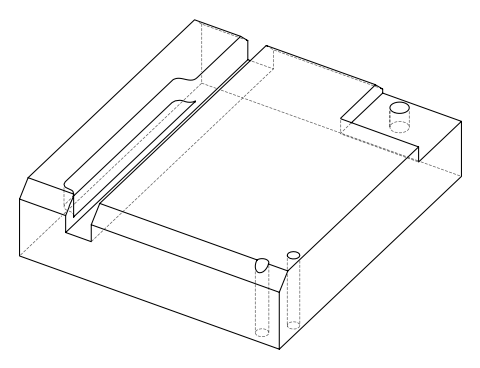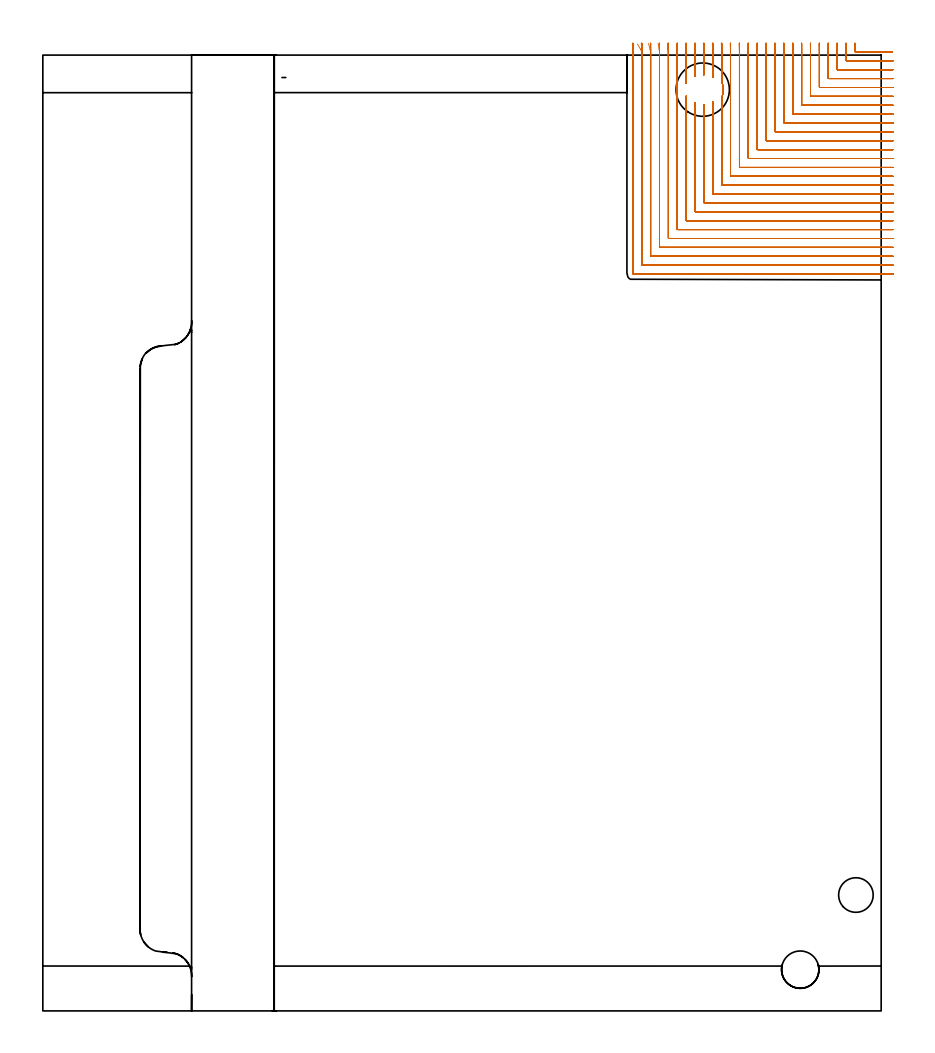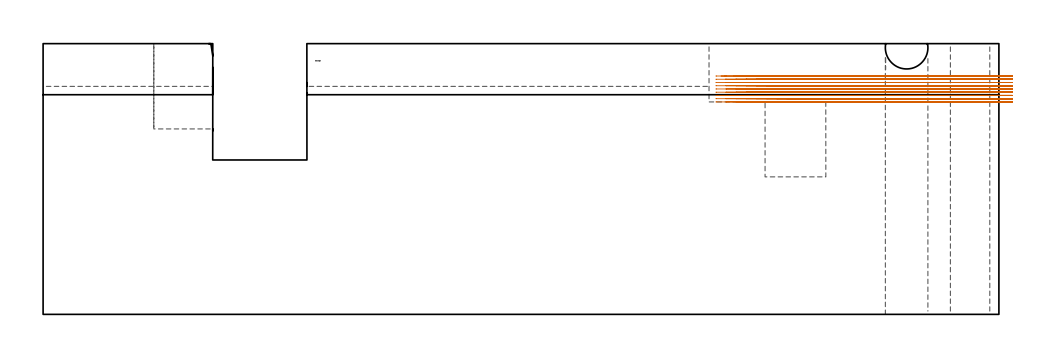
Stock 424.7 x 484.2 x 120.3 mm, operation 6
(PLAN: 16 operations, 11 tool changes, 223.6 min)
(1 INDEXABLE_INSERT_DRILL_BLIND_HOLE_FROM_SOLID | STEP1POCKET | UGT0302_006 | 0.15 min | 33855 mm3)
(2 AREA_MILL | FG_CHAMFER_SURFACE | UGT0205_001 | 4.56 min | 15010 mm3)
(3 AREA_MILL_1 | FG_CHAMFER_SURFACE_1 | UGT0205_001 | 5.62 min | 21520 mm3)
(4 AREA_MILL_2 | FG_CHAMFER_SURFACE_2 | UGT0205_001 | 10.34 min | 35064 mm3)
(5 AREA_MILL_3 | FG_CHAMFER_SURFACE_3 | UGT0205_001 | 21.93 min | 81311 mm3)
(6 MILL_CORNER_NOTCH_RECTANGULAR | CORNER_NOTCH_RECTANGULAR | NXT0201_008 | Follow Part, ap 1.5, ae 75% | 139.09 min | 363666 mm3)
(7 MILL_OPEN_POCKET | POCKET_OPEN | UGT0201_094 | Follow Part, ap 5, ae 75% | 34.91 min | 1065367 mm3)
(8 MILL_RECTANGULAR_SLOT | SLOT_RECTANGULAR | UGT0201_019 | Follow Part, ap 10, ae 75% | 4.59 min | 279343 mm3)
(9 SPOT_DRILL | STEP1HOLE | NXT0321_9005460120000 | 0.05 min | 88 mm3)
(10 SPOT_DRILL_1 | STEP1HOLE_1 | NXT0321_9005460120000 | 0.05 min | 185 mm3)
(11 DRILL_BLIND_HOLE_INTO_CENTER | STEP1HOLE | NXT0301_092 | 0.08 min | 1567 mm3)
(12 GUN_DRILL_THROUGH_HOLE | STEP1HOLE | UGT0307_009 | 0.61 min | 11675 mm3)
(13 DRILL_TO_ENLARGE_THROUGH_HOLE | STEP1HOLE | UGT0301_257 | 0.52 min | 19521 mm3)
(14 DRILL_BLIND_HOLE_INTO_CENTER_1 | STEP1HOLE_1 | UGT0301_191 | 0.05 min | 301 mm3)
(15 GUN_DRILL_THROUGH_HOLE_1 | STEP1HOLE_1 | UGT0307_003 | 0.58 min | 4196 mm3)
(16 SPADE_DRILL_TO_ENLARGE_THROUGH_HOLE | STEP1HOLE_1 | UGT0306_008 | 0.51 min | 24192 mm3)
(TOOL UGT0302_006 | Indexable Insert Drill 27mm | D27 PA180 FL50 Z2)
(TOOL UGT0205_001 | Chamfer Mill 20 x 3 x 45 deg. | D20 FL50 Z2)
(TOOL NXT0201_008 | ENDMILL 6mm [2P460-0600-NA 1630] | D6 FL26 Z6)
(TOOL UGT0201_094 | End mill 20 mm | D20 FL38 Z4)
(TOOL UGT0201_019 | End mill 40 mm | D40 FL63 Z6)
(TOOL NXT0321_9005460120000 | NC Spot Drill, 142deg, 12mm, Carbide, Uncoated | D12 PA142 FL30 Z2)
(TOOL NXT0301_092 | Carbide Drill 12.1mm [860.1-1210-061A1-MM 2214] | D12.1 PA140 FL77 Z2)
(TOOL UGT0307_009 | Gun Drill 12 mm | D12 PA130 FL24 Z1)
(TOOL UGT0301_257 | Twist Drill 18.9 mm | D18.9 PA118 FL135 Z2)
(TOOL UGT0301_191 | Twist Drill 7.1 mm | D7.1 PA118 FL66 Z2)
(TOOL UGT0307_003 | Gun Drill 7 mm | D7 PA130 FL24 Z1)
(TOOL UGT0306_008 | Spade Drill 17.5mm | D17.5 PA132 FL10 Z2)
(OP 6 MILL_CORNER_NOTCH_RECTANGULAR, part 2 of 2)
G0 Z130.3
X406.812 Y490.199
Z105.911
G1 X406.875 Y487.2
G2 X406.9 Y484.899 R108. F500.
G1 Y481.593
G3 X407.193 Y481.3 R0.3
G1 X427.7
X430.7 F250.
G0 Z130.3
X402.308 Y490.199
Z105.911
G1 X402.374 Y487.2
G2 X402.4 Y484.899 R103.5 F500.
G1 Y477.093
G3 X402.693 Y476.8 R0.3
G1 X427.7
X430.7 F250.
G0 Z130.3
X397.804 Y490.199
Z105.911
G1 X397.873 Y487.2
G2 X397.9 Y484.899 R99. F500.
G1 Y472.594
G3 X398.194 Y472.3 R0.3
G1 X427.7
X430.7 F250.
G0 Z130.3
X393.299 Y490.199
Z105.911
G1 X393.372 Y487.2
G2 X393.4 Y484.899 R94.5 F500.
G1 Y468.094
G3 X393.694 Y467.8 R0.3
G1 X427.7
X430.7 F250.
G0 Z130.3
X388.794 Y490.199
Z105.911
G1 X388.871 Y487.2
G2 X388.9 Y484.899 R90. F500.
G1 Y463.594
G3 X389.194 Y463.3 R0.3
G1 X427.7
X430.7 F250.
G0 Z130.3
X384.288 Y490.199
Z105.911
G1 X384.369 Y487.2
G2 X384.4 Y484.899 R85.5 F500.
G1 Y459.094
G3 X384.694 Y458.8 R0.3
G1 X427.7
X430.7 F250.
G0 Z130.3
X379.782 Y490.199
Z105.911
G1 X379.867 Y487.2
G2 X379.9 Y484.899 R81. F500.
G1 Y454.594
G3 X380.194 Y454.3 R0.3
G1 X427.7
X430.7 F250.
G0 Z130.3
X375.275 Y490.199
Z105.911
G1 X375.365 Y487.2
G2 X375.4 Y484.899 R76.5 F500.
G1 Y450.094
G3 X375.694 Y449.8 R0.3
G1 X427.7
X430.7 F250.
G0 Z130.3
X370.767 Y490.198
Z105.911
G1 X370.863 Y487.2
G2 X370.9 Y484.899 R72. F500.
G1 Y445.595
G3 X371.195 Y445.3 R0.3
G1 X427.7
X430.7 F250.
G0 Z130.3
X366.258 Y490.198
Z105.911
G1 X366.361 Y487.2
G2 X366.4 Y484.899 R67.5 F500.
G1 Y441.095
G3 X366.695 Y440.8 R0.3
G1 X427.7
X430.7 F250.
G0 Z130.3
X361.748 Y490.198
Z105.911
G1 X361.858 Y487.2
G2 X361.9 Y484.899 R63. F500.
G1 Y436.595
G3 X362.195 Y436.3 R0.3
G1 X427.7
X430.7 F250.
G0 Z130.3
X357.237 Y490.198
Z105.911
G1 X357.355 Y487.2
G2 X357.4 Y484.899 R58.5 F500.
G1 Y432.095
G3 X357.695 Y431.8 R0.3
G1 X427.7
X430.7 F250.
G0 Z130.3
X352.723 Y490.197
Z105.911
G1 X352.851 Y487.2
G2 X352.9 Y484.899 R54. F500.
G1 Y427.595
G3 X353.195 Y427.3 R0.3
G1 X427.7
X430.7 F250.
G0 Z130.3
X348.207 Y490.197
Z105.911
G1 X348.346 Y487.2
G2 X348.4 Y484.899 R49.5 F500.
G1 Y423.096
G3 X348.696 Y422.8 R0.3
G1 X427.7
X430.7 F250.
G0 Z130.3
X343.688 Y490.196
Z105.911
G1 X343.841 Y487.2
G2 X343.9 Y484.899 R45. F500.
G1 Y470.946
G2 X343.9 Y462.451 R10.519
G1 Y418.596
G3 X344.196 Y418.3 R0.3
G1 X427.7
X430.7 F250.
G0 Z130.3
X339.164 Y490.195
Z105.911
G1 X339.335 Y487.2
G2 X339.4 Y484.899 R40.5 F500.
G1 Y475.876
Y472.876 F250.
G0 Z130.3
X334.635 Y490.194
Z105.911
G1 X334.826 Y487.2
G2 X334.9 Y484.899 R36. F500.
G1 Y477.181
Y474.181 F250.
G0 Z130.3
X330.097 Y490.192
Z105.911
G1 X330.316 Y487.2
G2 X330.4 Y484.899 R31.5 F500.
G1 Y476.446
Y473.446 F250.
G0 Z130.3
X325.546 Y490.189
Z105.911
G1 X325.802 Y487.2
G2 X325.9 Y484.899 R27. F500.
G1 Y472.986
Y469.986 F250.
G0 Z130.3
X339.4 Y460.528
Z105.911
G1 Y457.528
Y414.096 F500.
G3 X339.696 Y413.8 R0.3
G1 X427.7
X430.7 F250.
G0 Z130.3
X334.9 Y459.224
Z105.911
G1 Y456.224
Y409.596 F500.
G3 X335.196 Y409.3 R0.3
G1 X427.7
X430.7 F250.
G0 Z130.3
X330.4 Y459.955
Z105.911
G1 Y456.955
Y405.096 F500.
G3 X330.696 Y404.8 R0.3
G1 X427.7
X430.7 F250.
G0 Z130.3
X325.9 Y463.422
Z105.911
G1 Y460.422
Y400.596 F500.
G3 X326.196 Y400.3 R0.3
G1 X427.7
X430.7 F250.
G0 Z130.3
X320.975 Y490.184
Z105.911
G1 X321.282 Y487.2
G2 X321.4 Y484.899 R22.5 F500.
G1 Y396.097
G3 X321.697 Y395.8 R0.3
G1 X427.7
X430.7 F250.
G0 Z130.3
X316.369 Y490.175
Z105.911
G1 X316.752 Y487.2
G2 X316.9 Y484.899 R18. F500.
G1 Y391.597
G3 X317.197 Y391.3 R0.3
G1 X427.7
X430.7 F250.
G0 Z130.3
X311.691 Y490.156
Z105.911
G1 X312.202 Y487.2
G2 X312.4 Y484.899 R13.5 F500.
G1 Y387.097
G3 X312.697 Y386.8 R0.3
G1 X427.7
X430.7 F250.
G0 Z130.3
X306.834 Y490.1
Z105.911
G1 X307.601 Y487.2
G2 X307.9 Y484.899 R9. F500.
G1 Y382.597
G3 X308.197 Y382.3 R0.3
G1 X427.7
X430.7 F250.
G0 Z130.3
X301.233 Y489.778
Z105.911
G1 X302.767 Y487.2
G2 X303.4 Y484.899 R4.5 F500.
G1 Y378.097
G3 X303.697 Y377.8 R0.3
G1 X427.7
X430.7 F250.
G0 Z130.3
X298.9 Y487.899
Z105.911
G1 Y484.899
Y373.597 F500.
G3 X299.197 Y373.3 R0.3
G1 X427.7
X430.7 F250.
G0 Z130.3
X411.39 Y490.2
Z104.472
G1 X411.399 Y487.2
X411.4 Y486.846 F500.
Y486.093
G3 X411.693 Y485.8 R0.3
G1 X427.238
X430.238 F250.
G0 Z130.3
X406.89 Y490.2
Z104.472
G1 X406.899 Y487.2
X406.9 Y486.846 F500.
Y481.593
G3 X407.193 Y481.3 R0.3
G1 X427.7
X430.7 F250.
G0 Z130.3
X402.389 Y490.2
Z104.472
G1 X402.399 Y487.2
X402.4 Y486.846 F500.
Y477.093
G3 X402.693 Y476.8 R0.3
G1 X427.7
X430.7 F250.
G0 Z130.3
X397.889 Y490.2
Z104.472
G1 X397.899 Y487.2
X397.9 Y486.846 F500.
Y472.594
G3 X398.194 Y472.3 R0.3
G1 X427.7
X430.7 F250.
G0 Z130.3
X393.388 Y490.2
Z104.472
G1 X393.399 Y487.2
X393.4 Y486.846 F500.
Y468.094
G3 X393.694 Y467.8 R0.3
G1 X427.7
X430.7 F250.
G0 Z130.3
X388.887 Y490.2
Z104.472
G1 X388.899 Y487.2
X388.9 Y486.846 F500.
Y463.594
G3 X389.194 Y463.3 R0.3
G1 X427.7
X430.7 F250.
G0 Z130.3
X384.387 Y490.2
Z104.472
G1 X384.399 Y487.2
X384.4 Y486.846 F500.
Y459.094
G3 X384.694 Y458.8 R0.3
G1 X427.7
X430.7 F250.
G0 Z130.3
X379.886 Y490.2
Z104.472
G1 X379.899 Y487.2
X379.9 Y486.846 F500.
Y454.594
G3 X380.194 Y454.3 R0.3
G1 X427.7
X430.7 F250.
G0 Z130.3
X375.385 Y490.2
Z104.472
G1 X375.399 Y487.2
X375.4 Y486.846 F500.
Y450.094
G3 X375.694 Y449.8 R0.3
G1 X427.7
X430.7 F250.
G0 Z130.3
X370.884 Y490.2
Z104.472
G1 X370.899 Y487.2
X370.9 Y486.846 F500.
Y445.595
G3 X371.195 Y445.3 R0.3
G1 X427.7
X430.7 F250.
G0 Z130.3
X366.383 Y490.2
Z104.472
G1 X366.399 Y487.2
X366.4 Y486.846 F500.
Y441.095
G3 X366.695 Y440.8 R0.3
G1 X427.7
X430.7 F250.
G0 Z130.3
X361.882 Y490.2
Z104.472
G1 X361.899 Y487.2
X361.9 Y486.846 F500.
Y436.595
G3 X362.195 Y436.3 R0.3
G1 X427.7
X430.7 F250.
G0 Z130.3
X357.381 Y490.2
Z104.472
G1 X357.399 Y487.2
G2 X357.4 Y486.846 R58.5 F500.
G1 Y432.095
G3 X357.695 Y431.8 R0.3
G1 X427.7
X430.7 F250.
G0 Z130.3
X352.879 Y490.2
Z104.472
G1 X352.899 Y487.2
G2 X352.9 Y486.846 R54. F500.
G1 Y427.595
G3 X353.195 Y427.3 R0.3
G1 X427.7
X430.7 F250.
G0 Z130.3
X348.377 Y490.2
Z104.472
G1 X348.399 Y487.2
G2 X348.4 Y486.846 R49.5 F500.
G1 Y423.096
G3 X348.696 Y422.8 R0.3
G1 X427.7
X430.7 F250.
G0 Z130.3
X343.875 Y490.2
Z104.472
G1 X343.899 Y487.2
G2 X343.9 Y486.846 R45. F500.
G1 Y470.946
G2 X343.9 Y462.451 R10.519
G1 Y418.596
G3 X344.196 Y418.3 R0.3
G1 X427.7
X430.7 F250.
G0 Z130.3
X339.372 Y490.2
Z104.472
G1 X339.398 Y487.2
G2 X339.4 Y486.846 R40.5 F500.
G1 Y475.876
Y472.876 F250.
G0 Z130.3
X334.869 Y490.2
Z104.472
G1 X334.898 Y487.2
G2 X334.9 Y486.846 R36. F500.
G1 Y477.181
Y474.181 F250.
G0 Z130.3
X330.364 Y490.2
Z104.472
G1 X330.398 Y487.2
G2 X330.4 Y486.846 R31.5 F500.
G1 Y476.446
Y473.446 F250.
G0 Z130.3
X325.858 Y490.2
Z104.472
G1 X325.898 Y487.2
G2 X325.9 Y486.846 R27. F500.
G1 Y472.986
Y469.986 F250.
G0 Z130.3
X339.4 Y460.528
Z104.472
G1 Y457.528
Y414.096 F500.
G3 X339.696 Y413.8 R0.3
G1 X427.7
X430.7 F250.
G0 Z130.3
X334.9 Y459.224
Z104.472
G1 Y456.224
Y409.596 F500.
G3 X335.196 Y409.3 R0.3
G1 X427.7
X430.7 F250.
G0 Z130.3
X330.4 Y459.955
Z104.472
G1 Y456.955
Y405.096 F500.
G3 X330.696 Y404.8 R0.3
G1 X427.7
X430.7 F250.
G0 Z130.3
X325.9 Y463.422
Z104.472
G1 Y460.422
Y400.596 F500.
G3 X326.196 Y400.3 R0.3
G1 X427.7
X430.7 F250.
G0 Z130.3
X321.35 Y490.2
Z104.472
G1 X321.397 Y487.2
G2 X321.4 Y486.846 R22.5 F500.
G1 Y396.096
G3 X321.696 Y395.8 R0.3
G1 X427.7
X430.7 F250.
G0 Z130.3
X316.837 Y490.199
Z104.472
G1 X316.897 Y487.2
G2 X316.9 Y486.846 R18. F500.
G1 Y391.597
G3 X317.197 Y391.3 R0.3
G1 X427.7
X430.7 F250.
G0 Z130.3
X312.317 Y490.199
Z104.472
G1 X312.395 Y487.2
G2 X312.4 Y486.846 R13.5 F500.
G1 Y387.097
G3 X312.697 Y386.8 R0.3
G1 X427.7
X430.7 F250.
G0 Z130.3
X307.775 Y490.198
Z104.472
G1 X307.893 Y487.2
G2 X307.9 Y486.846 R9. F500.
G1 Y382.597
G3 X308.197 Y382.3 R0.3
G1 X427.7
X430.7 F250.
G0 Z130.3
X303.15 Y490.191
Z104.472
G1 X303.386 Y487.2
G2 X303.4 Y486.846 R4.5 F500.
G1 Y378.097
G3 X303.697 Y377.8 R0.3
G1 X427.7
X430.7 F250.
G0 Z130.3
X298.9 Y489.846
Z104.472
G1 Y486.846
Y373.597 F500.
G3 X299.197 Y373.3 R0.3
G1 X427.7
X430.7 F250.
G0 Z130.3
X411.4 Y490.2
Z103.033
G1 Y487.2
Y486.093 F500.
G3 X411.693 Y485.8 R0.3
G1 X427.238
X430.238 F250.
G0 Z130.3
X406.9 Y490.2
Z103.033
G1 Y487.2
Y481.593 F500.
G3 X407.193 Y481.3 R0.3
G1 X427.7
X430.7 F250.
G0 Z130.3
X402.4 Y490.2
Z103.033
G1 Y487.2
Y477.093 F500.
G3 X402.693 Y476.8 R0.3
G1 X427.7
X430.7 F250.
G0 Z130.3
X397.9 Y490.2
Z103.033
G1 Y487.2
Y472.594 F500.
G3 X398.194 Y472.3 R0.3
G1 X427.7
X430.7 F250.
G0 Z130.3
X393.4 Y490.2
Z103.033
G1 Y487.2
Y468.094 F500.
G3 X393.694 Y467.8 R0.3
G1 X427.7
X430.7 F250.
G0 Z130.3
X388.9 Y490.2
Z103.033
G1 Y487.2
Y463.594 F500.
G3 X389.194 Y463.3 R0.3
G1 X427.7
X430.7 F250.
G0 Z130.3
X384.4 Y490.2
Z103.033
G1 Y487.2
Y459.094 F500.
G3 X384.694 Y458.8 R0.3
G1 X427.7
X430.7 F250.
G0 Z130.3
X379.9 Y490.2
Z103.033
G1 Y487.2
Y454.594 F500.
G3 X380.194 Y454.3 R0.3
G1 X427.7
X430.7 F250.
G0 Z130.3
X375.4 Y490.2
Z103.033
G1 Y487.2
Y450.094 F500.
G3 X375.694 Y449.8 R0.3
G1 X427.7
X430.7 F250.
G0 Z130.3
X370.9 Y490.2
Z103.033
G1 Y487.2
Y445.595 F500.
G3 X371.195 Y445.3 R0.3
G1 X427.7
X430.7 F250.
G0 Z130.3
X366.4 Y490.2
Z103.033
G1 Y487.2
Y441.095 F500.
G3 X366.695 Y440.8 R0.3
G1 X427.7
X430.7 F250.
G0 Z130.3
X361.9 Y490.2
Z103.033
G1 Y487.2
Y436.595 F500.
G3 X362.195 Y436.3 R0.3
G1 X427.7
X430.7 F250.
G0 Z130.3
X357.4 Y490.2
Z103.033
G1 Y487.2
Y432.095 F500.
G3 X357.695 Y431.8 R0.3
G1 X427.7
X430.7 F250.
G0 Z130.3
X352.9 Y490.2
Z103.033
G1 Y487.2
Y427.595 F500.
G3 X353.195 Y427.3 R0.3
G1 X427.7
X430.7 F250.
G0 Z130.3
X348.4 Y490.2
Z103.033
G1 Y487.2
Y423.096 F500.
G3 X348.696 Y422.8 R0.3
G1 X427.7
X430.7 F250.
G0 Z130.3
X343.9 Y490.2
Z103.033
G1 Y487.2
Y470.946 F500.
G2 X343.9 Y462.451 R10.519
G1 Y423.096
Y418.596
G3 X344.196 Y418.3 R0.3
G1 X427.7
X430.7 F250.
G0 Z130.3
X339.4 Y490.2
Z103.033
G1 Y487.2
Y475.876 F500.
Y472.876 F250.
G0 Z130.3
X334.9 Y490.2
Z103.033
G1 Y487.2
Y477.181 F500.
Y474.181 F250.
G0 Z130.3
X330.4 Y490.2
Z103.033
G1 Y487.2
Y476.446 F500.
Y473.446 F250.
G0 Z130.3
X325.9 Y490.2
Z103.033
G1 Y487.2
Y472.986 F500.
Y469.986 F250.
G0 Z130.3
X339.4 Y460.528
Z103.033
G1 Y457.528
Y414.096 F500.
G3 X339.696 Y413.8 R0.3
G1 X427.7
X430.7 F250.
G0 Z130.3
X334.9 Y459.224
Z103.033
G1 Y456.224
Y409.596 F500.
G3 X335.196 Y409.3 R0.3
G1 X427.7
X430.7 F250.
G0 Z130.3
X330.4 Y459.955
Z103.033
G1 Y456.955
Y405.096 F500.
G3 X330.696 Y404.8 R0.3
G1 X427.7
X430.7 F250.
G0 Z130.3
X325.9 Y463.422
Z103.033
G1 Y460.422
Y400.596 F500.
G3 X326.196 Y400.3 R0.3
G1 X427.7
X430.7 F250.
G0 Z130.3
X321.4 Y490.2
Z103.033
G1 Y487.2
Y396.096 F500.
G3 X321.696 Y395.8 R0.3
G1 X427.7
X430.7 F250.
G0 Z130.3
X316.9 Y490.2
Z103.033
G1 Y487.2
Y391.597 F500.
G3 X317.197 Y391.3 R0.3
G1 X427.7
X430.7 F250.
G0 Z130.3
X312.4 Y490.2
Z103.033
G1 Y487.2
Y387.097 F500.
G3 X312.697 Y386.8 R0.3
G1 X427.7
X430.7 F250.
G0 Z130.3
X307.9 Y490.2
Z103.033
G1 Y487.2
Y382.597 F500.
G3 X308.197 Y382.3 R0.3
G1 X427.7
X430.7 F250.
G0 Z130.3
X303.4 Y490.2
Z103.033
G1 Y487.2
Y378.097 F500.
G3 X303.697 Y377.8 R0.3
G1 X427.7
X430.7 F250.
G0 Z130.3
X298.9 Y490.2
Z103.033
G1 Y487.2
Y373.597 F500.
G3 X299.197 Y373.3 R0.3
G1 X427.7
X430.7 F250.
G0 Z130.3
X411.4 Y490.2
Z101.594
G1 Y487.2
Y486.093 F500.
G3 X411.693 Y485.8 R0.3
G1 X427.238
X430.238 F250.
G0 Z130.3
X406.9 Y490.2
Z101.594
G1 Y487.2
Y481.593 F500.
G3 X407.193 Y481.3 R0.3
G1 X427.7
X430.7 F250.
G0 Z130.3
X402.4 Y490.2
Z101.594
G1 Y487.2
Y477.093 F500.
G3 X402.693 Y476.8 R0.3
G1 X427.7
X430.7 F250.
G0 Z130.3
X397.9 Y490.2
Z101.594
G1 Y487.2
Y472.594 F500.
G3 X398.194 Y472.3 R0.3
G1 X427.7
X430.7 F250.
G0 Z130.3
X393.4 Y490.2
Z101.594
G1 Y487.2
Y468.094 F500.
G3 X393.694 Y467.8 R0.3
G1 X427.7
X430.7 F250.
G0 Z130.3
X388.9 Y490.2
Z101.594
G1 Y487.2
Y463.594 F500.
G3 X389.194 Y463.3 R0.3
G1 X427.7
X430.7 F250.
G0 Z130.3
X384.4 Y490.2
Z101.594
G1 Y487.2
Y459.094 F500.
G3 X384.694 Y458.8 R0.3
G1 X427.7
X430.7 F250.
G0 Z130.3
X379.9 Y490.2
Z101.594
G1 Y487.2
Y454.594 F500.
G3 X380.194 Y454.3 R0.3
G1 X427.7
X430.7 F250.
G0 Z130.3
X375.4 Y490.2
Z101.594
G1 Y487.2
Y450.094 F500.
G3 X375.694 Y449.8 R0.3
G1 X427.7
X430.7 F250.
G0 Z130.3
X370.9 Y490.2
Z101.594
G1 Y487.2
Y445.595 F500.
G3 X371.195 Y445.3 R0.3
G1 X427.7
X430.7 F250.
G0 Z130.3
X366.4 Y490.2
Z101.594
G1 Y487.2
Y441.095 F500.
G3 X366.695 Y440.8 R0.3
G1 X427.7
X430.7 F250.
G0 Z130.3
X361.9 Y490.2
Z101.594
G1 Y487.2
Y436.595 F500.
G3 X362.195 Y436.3 R0.3
G1 X427.7
X430.7 F250.
G0 Z130.3
X357.4 Y490.2
Z101.594
G1 Y487.2
Y432.095 F500.
G3 X357.695 Y431.8 R0.3
G1 X427.7
X430.7 F250.
G0 Z130.3
X352.9 Y490.2
Z101.594
G1 Y487.2
Y427.595 F500.
G3 X353.195 Y427.3 R0.3
G1 X427.7
X430.7 F250.
G0 Z130.3
X348.4 Y490.2
Z101.594
G1 Y487.2
Y423.096 F500.
G3 X348.696 Y422.8 R0.3
G1 X427.7
X430.7 F250.
G0 Z130.3
X343.9 Y490.2
Z101.594
G1 Y487.2
Y470.946 F500.
G2 X343.9 Y462.451 R10.519
G1 Y418.596
G3 X344.196 Y418.3 R0.3
G1 X427.7
X430.7 F250.
G0 Z130.3
X339.4 Y490.2
Z101.594
G1 Y487.2
Y475.876 F500.
Y472.876 F250.
G0 Z130.3
X334.9 Y490.2
Z101.594
G1 Y487.2
Y477.181 F500.
Y474.181 F250.
G0 Z130.3
X330.4 Y490.2
Z101.594
G1 Y487.2
Y476.446 F500.
Y473.446 F250.
G0 Z130.3
X325.9 Y490.2
Z101.594
G1 Y487.2
Y472.986 F500.
Y469.986 F250.
G0 Z130.3
X339.4 Y460.528
Z101.594
G1 Y457.528
Y414.096 F500.
G3 X339.696 Y413.8 R0.3
G1 X427.7
X430.7 F250.
G0 Z130.3
X334.9 Y459.224
Z101.594
G1 Y456.224
Y409.596 F500.
G3 X335.196 Y409.3 R0.3
G1 X427.7
X430.7 F250.
G0 Z130.3
X330.4 Y459.955
Z101.594
G1 Y456.955
Y405.096 F500.
G3 X330.696 Y404.8 R0.3
G1 X427.7
X430.7 F250.
G0 Z130.3
X325.9 Y463.422
Z101.594
G1 Y460.422
Y400.596 F500.
G3 X326.196 Y400.3 R0.3
G1 X427.7
X430.7 F250.
G0 Z130.3
X321.4 Y490.2
Z101.594
G1 Y487.2
Y396.097 F500.
G3 X321.697 Y395.8 R0.3
G1 X427.7
X430.7 F250.
G0 Z130.3
X316.9 Y490.2
Z101.594
G1 Y487.2
Y391.597 F500.
G3 X317.197 Y391.3 R0.3
G1 X427.7
X430.7 F250.
G0 Z130.3
X312.4 Y490.2
Z101.594
G1 Y487.2
Y387.097 F500.
G3 X312.697 Y386.8 R0.3
G1 X427.7
X430.7 F250.
G0 Z130.3
X307.9 Y490.2
Z101.594
G1 Y487.2
Y382.597 F500.
G3 X308.197 Y382.3 R0.3
G1 X427.7
X430.7 F250.
G0 Z130.3
X303.4 Y490.2
Z101.594
G1 Y487.2
Y378.097 F500.
G3 X303.697 Y377.8 R0.3
G1 X427.7
X430.7 F250.
G0 Z130.3
X298.9 Y490.2
Z101.594
G1 Y487.2
Y373.597 F500.
G3 X299.197 Y373.3 R0.3
G1 X427.7
X430.7 F250.
G0 Z130.3
X411.4 Y490.2
Z100.156
G1 Y487.2
Y486.093 F500.
G3 X411.693 Y485.8 R0.3
G1 X427.238
X430.238 F250.
G0 Z130.3
X406.9 Y490.2
Z100.156
G1 Y487.2
Y481.593 F500.
G3 X407.193 Y481.3 R0.3
G1 X427.7
X430.7 F250.
G0 Z130.3
X402.4 Y490.2
Z100.156
G1 Y487.2
Y477.093 F500.
G3 X402.693 Y476.8 R0.3
G1 X427.7
X430.7 F250.
G0 Z130.3
X397.9 Y490.2
Z100.156
G1 Y487.2
Y472.594 F500.
G3 X398.194 Y472.3 R0.3
G1 X427.7
X430.7 F250.
G0 Z130.3
X393.4 Y490.2
Z100.156
G1 Y487.2
Y468.094 F500.
G3 X393.694 Y467.8 R0.3
G1 X427.7
X430.7 F250.
G0 Z130.3
X388.9 Y490.2
Z100.156
G1 Y487.2
Y463.594 F500.
G3 X389.194 Y463.3 R0.3
G1 X427.7
X430.7 F250.
G0 Z130.3
X384.4 Y490.2
Z100.156
G1 Y487.2
Y459.094 F500.
G3 X384.694 Y458.8 R0.3
G1 X427.7
X430.7 F250.
G0 Z130.3
X379.9 Y490.2
Z100.156
G1 Y487.2
Y454.594 F500.
G3 X380.194 Y454.3 R0.3
G1 X427.7
X430.7 F250.
G0 Z130.3
X375.4 Y490.2
Z100.156
G1 Y487.2
Y450.094 F500.
G3 X375.694 Y449.8 R0.3
G1 X427.7
X430.7 F250.
G0 Z130.3
X370.9 Y490.2
Z100.156
G1 Y487.2
Y445.595 F500.
G3 X371.195 Y445.3 R0.3
G1 X427.7
X430.7 F250.
G0 Z130.3
X366.4 Y490.2
Z100.156
G1 Y487.2
Y441.095 F500.
G3 X366.695 Y440.8 R0.3
G1 X427.7
X430.7 F250.
G0 Z130.3
X361.9 Y490.2
Z100.156
G1 Y487.2
Y436.595 F500.
G3 X362.195 Y436.3 R0.3
G1 X427.7
X430.7 F250.
G0 Z130.3
X357.4 Y490.2
Z100.156
G1 Y487.2
Y432.095 F500.
G3 X357.695 Y431.8 R0.3
G1 X427.7
X430.7 F250.
G0 Z130.3
X352.9 Y490.2
Z100.156
G1 Y487.2
Y427.595 F500.
G3 X353.195 Y427.3 R0.3
G1 X427.7
X430.7 F250.
G0 Z130.3
X348.4 Y490.2
Z100.156
G1 Y487.2
Y423.096 F500.
G3 X348.696 Y422.8 R0.3
G1 X427.7
X430.7 F250.
G0 Z130.3
X343.9 Y490.2
Z100.156
G1 Y487.2
Y470.946 F500.
G2 X343.9 Y462.451 R10.519
G1 Y418.596
G3 X344.196 Y418.3 R0.3
G1 X427.7
X430.7 F250.
G0 Z130.3
X339.4 Y490.2
Z100.156
G1 Y487.2
Y475.876 F500.
Y472.876 F250.
G0 Z130.3
X334.9 Y490.2
Z100.156
G1 Y487.2
Y477.181 F500.
Y474.181 F250.
G0 Z130.3
X330.4 Y490.2
Z100.156
G1 Y487.2
Y476.446 F500.
Y473.446 F250.
G0 Z130.3
X325.9 Y490.2
Z100.156
G1 Y487.2
Y472.986 F500.
Y469.986 F250.
G0 Z130.3
X339.4 Y460.528
Z100.156
G1 Y457.528
Y414.096 F500.
G3 X339.696 Y413.8 R0.3
G1 X427.7
X430.7 F250.
G0 Z130.3
X334.9 Y459.224
Z100.156
G1 Y456.224
Y409.596 F500.
G3 X335.196 Y409.3 R0.3
G1 X427.7
X430.7 F250.
G0 Z130.3
X330.4 Y459.955
Z100.156
G1 Y456.955
Y405.096 F500.
G3 X330.696 Y404.8 R0.3
G1 X427.7
X430.7 F250.
G0 Z130.3
X325.9 Y463.422
Z100.156
G1 Y460.422
Y400.596 F500.
G3 X326.196 Y400.3 R0.3
G1 X427.7
X430.7 F250.
G0 Z130.3
X321.4 Y490.2
Z100.156
G1 Y487.2
Y396.097 F500.
G3 X321.697 Y395.8 R0.3
G1 X427.7
X430.7 F250.
G0 Z130.3
X316.9 Y490.2
Z100.156
G1 Y487.2
Y391.597 F500.
G3 X317.197 Y391.3 R0.3
G1 X427.7
X430.7 F250.
G0 Z130.3
X312.4 Y490.2
Z100.156
G1 Y487.2
Y387.097 F500.
G3 X312.697 Y386.8 R0.3
G1 X427.7
X430.7 F250.
G0 Z130.3
X307.9 Y490.2
Z100.156
G1 Y487.2
Y382.597 F500.
G3 X308.197 Y382.3 R0.3
G1 X427.7
X430.7 F250.
G0 Z130.3
X303.4 Y490.2
Z100.156
G1 Y487.2
Y378.097 F500.
G3 X303.697 Y377.8 R0.3
G1 X427.7
X430.7 F250.
G0 Z130.3
X298.9 Y490.2
Z100.156
G1 Y487.2
Y373.597 F500.
G3 X299.197 Y373.3 R0.3
G1 X427.7
X430.7 F250.
G0 Z130.3
X411.4 Y490.2
Z98.717
G1 Y487.2
Y486.093 F500.
G3 X411.693 Y485.8 R0.3
G1 X427.238
X430.238 F250.
G0 Z130.3
X406.9 Y490.2
Z98.717
G1 Y487.2
Y481.593 F500.
G3 X407.193 Y481.3 R0.3
G1 X427.7
X430.7 F250.
G0 Z130.3
X402.4 Y490.2
Z98.717
G1 Y487.2
Y477.093 F500.
G3 X402.693 Y476.8 R0.3
G1 X427.7
X430.7 F250.
G0 Z130.3
X397.9 Y490.2
Z98.717
G1 Y487.2
Y472.594 F500.
G3 X398.194 Y472.3 R0.3
G1 X427.7
X430.7 F250.
G0 Z130.3
X393.4 Y490.2
Z98.717
G1 Y487.2
Y468.094 F500.
G3 X393.694 Y467.8 R0.3
G1 X427.7
X430.7 F250.
G0 Z130.3
X388.9 Y490.2
Z98.717
G1 Y487.2
Y463.594 F500.
G3 X389.194 Y463.3 R0.3
G1 X427.7
X430.7 F250.
G0 Z130.3
X384.4 Y490.2
Z98.717
G1 Y487.2
Y459.094 F500.
G3 X384.694 Y458.8 R0.3
G1 X427.7
X430.7 F250.
G0 Z130.3
X379.9 Y490.2
Z98.717
G1 Y487.2
Y454.594 F500.
G3 X380.194 Y454.3 R0.3
G1 X427.7
X430.7 F250.
G0 Z130.3
X375.4 Y490.2
Z98.717
G1 Y487.2
Y450.094 F500.
G3 X375.694 Y449.8 R0.3
G1 X427.7
X430.7 F250.
G0 Z130.3
X370.9 Y490.2
Z98.717
G1 Y487.2
Y445.595 F500.
G3 X371.195 Y445.3 R0.3
G1 X427.7
X430.7 F250.
G0 Z130.3
X366.4 Y490.2
Z98.717
G1 Y487.2
Y441.095 F500.
G3 X366.695 Y440.8 R0.3
G1 X427.7
X430.7 F250.
G0 Z130.3
X361.9 Y490.2
Z98.717
G1 Y487.2
Y436.595 F500.
G3 X362.195 Y436.3 R0.3
G1 X427.7
X430.7 F250.
G0 Z130.3
X357.4 Y490.2
Z98.717
G1 Y487.2
Y432.095 F500.
G3 X357.695 Y431.8 R0.3
G1 X427.7
X430.7 F250.
G0 Z130.3
X352.9 Y490.2
Z98.717
G1 Y487.2
Y427.595 F500.
G3 X353.195 Y427.3 R0.3
G1 X427.7
X430.7 F250.
G0 Z130.3
X348.4 Y490.2
Z98.717
G1 Y487.2
Y423.096 F500.
G3 X348.696 Y422.8 R0.3
G1 X427.7
X430.7 F250.
G0 Z130.3
X343.9 Y490.2
Z98.717
G1 Y487.2
Y470.946 F500.
G2 X343.9 Y462.451 R10.519
G1 Y418.596
G3 X344.196 Y418.3 R0.3
G1 X427.7
X430.7 F250.
G0 Z130.3
X339.4 Y490.2
Z98.717
G1 Y487.2
Y475.876 F500.
Y472.876 F250.
G0 Z130.3
X334.9 Y490.2
Z98.717
G1 Y487.2
Y477.181 F500.
Y474.181 F250.
G0 Z130.3
X330.4 Y490.2
Z98.717
G1 Y487.2
Y476.446 F500.
Y473.446 F250.
G0 Z130.3
X325.9 Y490.2
Z98.717
G1 Y487.2
Y472.986 F500.
Y469.986 F250.
G0 Z130.3
X339.4 Y460.528
Z98.717
G1 Y457.528
Y414.096 F500.
G3 X339.696 Y413.8 R0.3
G1 X427.7
X430.7 F250.
G0 Z130.3
X334.9 Y459.224
Z98.717
G1 Y456.224
Y409.596 F500.
G3 X335.196 Y409.3 R0.3
G1 X427.7
X430.7 F250.
G0 Z130.3
X330.4 Y459.955
Z98.717
G1 Y456.955
Y405.096 F500.
G3 X330.696 Y404.8 R0.3
G1 X427.7
X430.7 F250.
G0 Z130.3
X325.9 Y463.422
Z98.717
G1 Y460.422
Y400.596 F500.
G3 X326.196 Y400.3 R0.3
G1 X427.7
X430.7 F250.
G0 Z130.3
X321.4 Y490.2
Z98.717
G1 Y487.2
Y396.097 F500.
G3 X321.697 Y395.8 R0.3
G1 X427.7
X430.7 F250.
G0 Z130.3
X316.9 Y490.2
Z98.717
G1 Y487.2
Y391.597 F500.
G3 X317.197 Y391.3 R0.3
G1 X427.7
X430.7 F250.
G0 Z130.3
X312.4 Y490.2
Z98.717
G1 Y487.2
Y387.097 F500.
G3 X312.697 Y386.8 R0.3
G1 X427.7
X430.7 F250.
G0 Z130.3
X307.9 Y490.2
Z98.717
G1 Y487.2
Y382.597 F500.
G3 X308.197 Y382.3 R0.3
G1 X427.7
X430.7 F250.
G0 Z130.3
X303.4 Y490.2
Z98.717
G1 Y487.2
Y378.097 F500.
G3 X303.697 Y377.8 R0.3
G1 X427.7
X430.7 F250.
G0 Z130.3
X298.9 Y490.2
Z98.717
G1 Y487.2
Y373.597 F500.
G3 X299.197 Y373.3 R0.3
G1 X427.7
X430.7 F250.
G0 Z130.3
X411.4 Y490.2
Z97.278
G1 Y487.2
Y486.093 F500.
G3 X411.693 Y485.8 R0.3
G1 X427.238
X430.238 F250.
G0 Z130.3
X406.9 Y490.2
Z97.278
G1 Y487.2
Y481.593 F500.
G3 X407.193 Y481.3 R0.3
G1 X427.7
X430.7 F250.
G0 Z130.3
X402.4 Y490.2
Z97.278
G1 Y487.2
Y477.093 F500.
G3 X402.693 Y476.8 R0.3
G1 X427.7
X430.7 F250.
G0 Z130.3
X397.9 Y490.2
Z97.278
G1 Y487.2
Y472.594 F500.
G3 X398.194 Y472.3 R0.3
G1 X427.7
X430.7 F250.
G0 Z130.3
X393.4 Y490.2
Z97.278
G1 Y487.2
Y468.094 F500.
G3 X393.694 Y467.8 R0.3
G1 X427.7
X430.7 F250.
G0 Z130.3
X388.9 Y490.2
Z97.278
G1 Y487.2
Y463.594 F500.
G3 X389.194 Y463.3 R0.3
G1 X427.7
X430.7 F250.
G0 Z130.3
X384.4 Y490.2
Z97.278
G1 Y487.2
Y459.094 F500.
G3 X384.694 Y458.8 R0.3
G1 X427.7
X430.7 F250.
G0 Z130.3
X379.9 Y490.2
Z97.278
G1 Y487.2
Y454.594 F500.
G3 X380.194 Y454.3 R0.3
G1 X427.7
X430.7 F250.
G0 Z130.3
X375.4 Y490.2
Z97.278
G1 Y487.2
Y450.094 F500.
G3 X375.694 Y449.8 R0.3
G1 X427.7
X430.7 F250.
G0 Z130.3
X370.9 Y490.2
Z97.278
G1 Y487.2
Y445.595 F500.
G3 X371.195 Y445.3 R0.3
G1 X427.7
X430.7 F250.
G0 Z130.3
X366.4 Y490.2
Z97.278
G1 Y487.2
Y441.095 F500.
G3 X366.695 Y440.8 R0.3
G1 X427.7
X430.7 F250.
G0 Z130.3
X361.9 Y490.2
Z97.278
G1 Y487.2
Y436.595 F500.
G3 X362.195 Y436.3 R0.3
G1 X427.7
X430.7 F250.
G0 Z130.3
X357.4 Y490.2
Z97.278
G1 Y487.2
Y432.095 F500.
G3 X357.695 Y431.8 R0.3
G1 X427.7
X430.7 F250.
G0 Z130.3
X352.9 Y490.2
Z97.278
G1 Y487.2
Y427.595 F500.
G3 X353.195 Y427.3 R0.3
G1 X427.7
X430.7 F250.
G0 Z130.3
X348.4 Y490.2
Z97.278
G1 Y487.2
Y423.096 F500.
G3 X348.696 Y422.8 R0.3
G1 X427.7
X430.7 F250.
G0 Z130.3
X343.9 Y490.2
Z97.278
G1 Y487.2
Y470.946 F500.
G2 X343.9 Y462.451 R10.519
G1 Y418.596
G3 X344.196 Y418.3 R0.3
G1 X427.7
X430.7 F250.
G0 Z130.3
X339.4 Y490.2
Z97.278
G1 Y487.2
Y475.876 F500.
Y472.876 F250.
G0 Z130.3
X334.9 Y490.2
Z97.278
G1 Y487.2
Y477.181 F500.
Y474.181 F250.
G0 Z130.3
X330.4 Y490.2
Z97.278
G1 Y487.2
Y476.446 F500.
Y473.446 F250.
G0 Z130.3
X325.9 Y490.2
Z97.278
G1 Y487.2
Y472.986 F500.
Y469.986 F250.
G0 Z130.3
X339.4 Y460.528
Z97.278
G1 Y457.528
Y414.096 F500.
G3 X339.696 Y413.8 R0.3
G1 X427.7
X430.7 F250.
G0 Z130.3
X334.9 Y459.224
Z97.278
G1 Y456.224
Y409.596 F500.
G3 X335.196 Y409.3 R0.3
G1 X427.7
X430.7 F250.
G0 Z130.3
X330.4 Y459.955
Z97.278
G1 Y456.955
Y405.096 F500.
G3 X330.696 Y404.8 R0.3
G1 X427.7
X430.7 F250.
G0 Z130.3
X325.9 Y463.422
Z97.278
G1 Y460.422
Y400.596 F500.
G3 X326.196 Y400.3 R0.3
G1 X427.7
X430.7 F250.
G0 Z130.3
X321.4 Y490.2
Z97.278
G1 Y487.2
Y396.097 F500.
G3 X321.697 Y395.8 R0.3
G1 X427.7
X430.7 F250.
G0 Z130.3
X316.9 Y490.2
Z97.278
G1 Y487.2
Y391.597 F500.
G3 X317.197 Y391.3 R0.3
G1 X427.7
X430.7 F250.
G0 Z130.3
X312.4 Y490.2
Z97.278
G1 Y487.2
Y387.097 F500.
G3 X312.697 Y386.8 R0.3
G1 X427.7
X430.7 F250.
G0 Z130.3
X307.9 Y490.2
Z97.278
G1 Y487.2
Y382.597 F500.
G3 X308.197 Y382.3 R0.3
G1 X427.7
X430.7 F250.
G0 Z130.3
X303.4 Y490.2
Z97.278
G1 Y487.2
Y378.097 F500.
G3 X303.697 Y377.8 R0.3
G1 X427.7
X430.7 F250.
G0 Z130.3
X298.9 Y490.2
Z97.278
G1 Y487.2
Y373.597 F500.
G3 X299.197 Y373.3 R0.3
G1 X427.7
X430.7 F250.
G0 Z130.3
X411.4 Y490.2
Z95.839
G1 Y487.2
Y486.093 F500.
G3 X411.693 Y485.8 R0.3
G1 X427.238
X430.238 F250.
G0 Z130.3
X406.9 Y490.2
Z95.839
G1 Y487.2
Y481.593 F500.
G3 X407.193 Y481.3 R0.3
G1 X427.7
X430.7 F250.
G0 Z130.3
X402.4 Y490.2
Z95.839
G1 Y487.2
Y477.093 F500.
G3 X402.693 Y476.8 R0.3
G1 X427.7
X430.7 F250.
G0 Z130.3
X397.9 Y490.2
Z95.839
G1 Y487.2
Y472.594 F500.
G3 X398.194 Y472.3 R0.3
G1 X427.7
X430.7 F250.
G0 Z130.3
X393.4 Y490.2
Z95.839
G1 Y487.2
Y468.094 F500.
G3 X393.694 Y467.8 R0.3
G1 X427.7
X430.7 F250.
G0 Z130.3
X388.9 Y490.2
Z95.839
G1 Y487.2
Y463.594 F500.
G3 X389.194 Y463.3 R0.3
G1 X427.7
X430.7 F250.
G0 Z130.3
X384.4 Y490.2
Z95.839
G1 Y487.2
Y459.094 F500.
G3 X384.694 Y458.8 R0.3
G1 X427.7
X430.7 F250.
G0 Z130.3
X379.9 Y490.2
Z95.839
G1 Y487.2
Y454.594 F500.
G3 X380.194 Y454.3 R0.3
G1 X427.7
X430.7 F250.
G0 Z130.3
X375.4 Y490.2
Z95.839
G1 Y487.2
Y450.094 F500.
G3 X375.694 Y449.8 R0.3
G1 X427.7
X430.7 F250.
G0 Z130.3
X370.9 Y490.2
Z95.839
G1 Y487.2
Y445.595 F500.
G3 X371.195 Y445.3 R0.3
G1 X427.7
X430.7 F250.
G0 Z130.3
X366.4 Y490.2
Z95.839
G1 Y487.2
Y441.095 F500.
G3 X366.695 Y440.8 R0.3
G1 X427.7
X430.7 F250.
G0 Z130.3
X361.9 Y490.2
Z95.839
G1 Y487.2
Y436.595 F500.
G3 X362.195 Y436.3 R0.3
G1 X427.7
X430.7 F250.
G0 Z130.3
X357.4 Y490.2
Z95.839
G1 Y487.2
Y432.095 F500.
G3 X357.695 Y431.8 R0.3
G1 X427.7
X430.7 F250.
G0 Z130.3
X352.9 Y490.2
Z95.839
G1 Y487.2
Y427.595 F500.
G3 X353.195 Y427.3 R0.3
G1 X427.7
X430.7 F250.
G0 Z130.3
X348.4 Y490.2
Z95.839
G1 Y487.2
Y423.096 F500.
G3 X348.696 Y422.8 R0.3
G1 X427.7
X430.7 F250.
G0 Z130.3
X343.9 Y490.2
Z95.839
G1 Y487.2
Y470.945 F500.
G2 X343.9 Y462.451 R10.519
G1 Y418.596
G3 X344.196 Y418.3 R0.3
G1 X427.7
X430.7 F250.
G0 Z130.3
X339.4 Y490.2
Z95.839
G1 Y487.2
Y475.876 F500.
Y472.876 F250.
G0 Z130.3
X334.9 Y490.2
Z95.839
G1 Y487.2
Y477.181 F500.
Y474.181 F250.
G0 Z130.3
X330.4 Y490.2
Z95.839
G1 Y487.2
Y476.446 F500.
Y473.446 F250.
G0 Z130.3
X325.9 Y490.2
Z95.839
G1 Y487.2
Y472.986 F500.
Y469.986 F250.
G0 Z130.3
X339.4 Y460.528
Z95.839
G1 Y457.528
Y414.096 F500.
G3 X339.696 Y413.8 R0.3
G1 X427.7
X430.7 F250.
G0 Z130.3
X334.9 Y459.224
Z95.839
G1 Y456.224
Y409.596 F500.
G3 X335.196 Y409.3 R0.3
G1 X427.7
X430.7 F250.
G0 Z130.3
X330.4 Y459.955
Z95.839
G1 Y456.955
Y405.096 F500.
G3 X330.696 Y404.8 R0.3
G1 X427.7
X430.7 F250.
G0 Z130.3
X325.9 Y463.422
Z95.839
G1 Y460.422
Y400.596 F500.
G3 X326.196 Y400.3 R0.3
G1 X427.7
X430.7 F250.
G0 Z130.3
X321.4 Y490.2
Z95.839
G1 Y487.2
Y396.097 F500.
G3 X321.697 Y395.8 R0.3
G1 X427.7
X430.7 F250.
G0 Z130.3
X316.9 Y490.2
Z95.839
G1 Y487.2
Y391.597 F500.
G3 X317.197 Y391.3 R0.3
G1 X427.7
X430.7 F250.
G0 Z130.3
X312.4 Y490.2
Z95.839
G1 Y487.2
Y387.097 F500.
G3 X312.697 Y386.8 R0.3
G1 X427.7
X430.7 F250.
G0 Z130.3
X307.9 Y490.2
Z95.839
G1 Y487.2
Y382.597 F500.
G3 X308.197 Y382.3 R0.3
G1 X427.7
X430.7 F250.
G0 Z130.3
X303.4 Y490.2
Z95.839
G1 Y487.2
Y378.097 F500.
G3 X303.697 Y377.8 R0.3
G1 X427.7
X430.7 F250.
G0 Z130.3
X298.9 Y490.2
Z95.839
G1 Y487.2
Y373.597 F500.
G3 X299.197 Y373.3 R0.3
G1 X427.7
X430.7 F250.
G0 Z130.3
X411.4 Y490.2
Z94.4
G1 Y487.2
Y486.093 F500.
G3 X411.693 Y485.8 R0.3
G1 X427.238
X430.238 F250.
G0 Z130.3
X406.9 Y490.2
Z94.4
G1 Y487.2
Y481.593 F500.
G3 X407.193 Y481.3 R0.3
G1 X427.7
X430.7 F250.
G0 Z130.3
X402.4 Y490.2
Z94.4
G1 Y487.2
Y477.093 F500.
G3 X402.693 Y476.8 R0.3
G1 X427.7
X430.7 F250.
G0 Z130.3
X397.9 Y490.2
Z94.4
G1 Y487.2
Y472.594 F500.
G3 X398.194 Y472.3 R0.3
G1 X427.7
X430.7 F250.
G0 Z130.3
X393.4 Y490.2
Z94.4
G1 Y487.2
Y468.094 F500.
G3 X393.694 Y467.8 R0.3
G1 X427.7
X430.7 F250.
G0 Z130.3
X388.9 Y490.2
Z94.4
G1 Y487.2
Y463.594 F500.
G3 X389.194 Y463.3 R0.3
G1 X427.7
X430.7 F250.
G0 Z130.3
X384.4 Y490.2
Z94.4
G1 Y487.2
Y459.094 F500.
G3 X384.694 Y458.8 R0.3
G1 X427.7
X430.7 F250.
G0 Z130.3
X379.9 Y490.2
Z94.4
G1 Y487.2
Y454.594 F500.
G3 X380.194 Y454.3 R0.3
G1 X427.7
X430.7 F250.
G0 Z130.3
X375.4 Y490.2
Z94.4
G1 Y487.2
Y450.094 F500.
G3 X375.694 Y449.8 R0.3
G1 X427.7
X430.7 F250.
G0 Z130.3
X370.9 Y490.2
Z94.4
G1 Y487.2
Y445.595 F500.
G3 X371.195 Y445.3 R0.3
G1 X427.7
X430.7 F250.
G0 Z130.3
X366.4 Y490.2
Z94.4
G1 Y487.2
Y441.095 F500.
G3 X366.695 Y440.8 R0.3
G1 X427.7
X430.7 F250.
G0 Z130.3
X361.9 Y490.2
Z94.4
G1 Y487.2
Y436.595 F500.
G3 X362.195 Y436.3 R0.3
G1 X427.7
X430.7 F250.
G0 Z130.3
X357.4 Y490.2
Z94.4
G1 Y487.2
Y432.095 F500.
G3 X357.695 Y431.8 R0.3
G1 X427.7
X430.7 F250.
G0 Z130.3
X352.9 Y490.2
Z94.4
G1 Y487.2
Y427.595 F500.
G3 X353.195 Y427.3 R0.3
G1 X427.7
X430.7 F250.
G0 Z130.3
X348.4 Y490.2
Z94.4
G1 Y487.2
Y423.096 F500.
G3 X348.696 Y422.8 R0.3
G1 X427.7
X430.7 F250.
G0 Z130.3
X343.9 Y490.2
Z94.4
G1 Y487.2
Y470.945 F500.
G2 X343.9 Y462.451 R10.519
G1 Y418.596
G3 X344.196 Y418.3 R0.3
G1 X427.7
X430.7 F250.
G0 Z130.3
X339.4 Y490.2
Z94.4
G1 Y487.2
Y475.876 F500.
Y472.876 F250.
G0 Z130.3
X334.9 Y490.2
Z94.4
G1 Y487.2
Y477.181 F500.
Y474.181 F250.
G0 Z130.3
X330.4 Y490.2
Z94.4
G1 Y487.2
Y476.446 F500.
Y473.446 F250.
G0 Z130.3
X325.9 Y490.2
Z94.4
G1 Y487.2
Y472.986 F500.
Y469.986 F250.
G0 Z130.3
X339.4 Y460.528
Z94.4
G1 Y457.528
Y414.096 F500.
G3 X339.696 Y413.8 R0.3
G1 X427.7
X430.7 F250.
G0 Z130.3
X334.9 Y459.224
Z94.4
G1 Y456.224
Y409.596 F500.
G3 X335.196 Y409.3 R0.3
G1 X427.7
X430.7 F250.
G0 Z130.3
X330.4 Y459.955
Z94.4
G1 Y456.955
Y405.096 F500.
G3 X330.696 Y404.8 R0.3
G1 X427.7
X430.7 F250.
G0 Z130.3
X325.9 Y463.422
Z94.4
G1 Y460.422
Y400.596 F500.
G3 X326.196 Y400.3 R0.3
G1 X427.7
X430.7 F250.
G0 Z130.3
X321.4 Y490.2
Z94.4
G1 Y487.2
Y396.097 F500.
G3 X321.697 Y395.8 R0.3
G1 X427.7
X430.7 F250.
G0 Z130.3
X316.9 Y490.2
Z94.4
G1 Y487.2
Y391.597 F500.
G3 X317.197 Y391.3 R0.3
G1 X427.7
X430.7 F250.
G0 Z130.3
X312.4 Y490.2
Z94.4
G1 Y487.2
Y387.097 F500.
G3 X312.697 Y386.8 R0.3
G1 X427.7
X430.7 F250.
G0 Z130.3
X307.9 Y490.2
Z94.4
G1 Y487.2
Y382.597 F500.
G3 X308.197 Y382.3 R0.3
G1 X427.7
X430.7 F250.
G0 Z130.3
X303.4 Y490.2
Z94.4
G1 Y487.2
Y378.097 F500.
G3 X303.697 Y377.8 R0.3
G1 X427.7
X430.7 F250.
G0 Z130.3
X298.9 Y490.2
Z94.4
G1 Y487.2
Y373.597 F500.
G3 X299.197 Y373.3 R0.3
G1 X427.7
X430.7 F250.
G0 Z130.3
M5
M2
